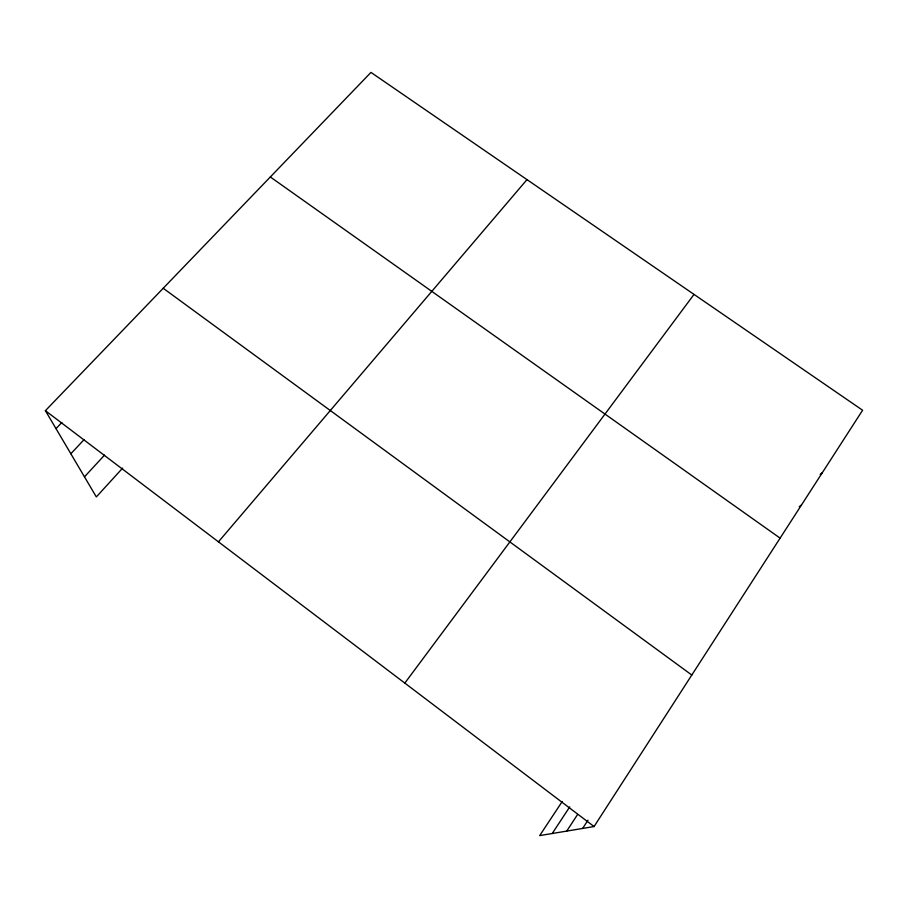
<?xml version="1.0" encoding="UTF-8"?>
<svg xmlns="http://www.w3.org/2000/svg" width="908" height="908" viewBox="0 0 908 908"><rect width="100%" height="100%" fill="white"/><g stroke="black" fill="none" stroke-linecap="round" stroke-linejoin="round"><path stroke-width="1.36" d="M562.234 801.503L539.681 835.598L594.07 826.541L862.6 410.246L370.963 72.402L45.4 410.677L96.339 496.926L122.637 468.097M582.63 828.448L587.987 820.185M566.728 831.092L577.579 814.499M552.234 833.51L569.725 806.906M404.82 683.1L694.018 294.408M218.453 541.838L526.992 179.614M84.478 476.836L104.545 455.112M70.847 453.762L84.092 439.62M56.001 428.633L61.858 422.492M820.174 474.373L822.353 472.648M799.244 506.698L801.492 504.984M270.323 176.969L780.108 538.138M163.213 288.267L691.805 675.03M45.4 410.677L594.07 826.541"/></g></svg>
